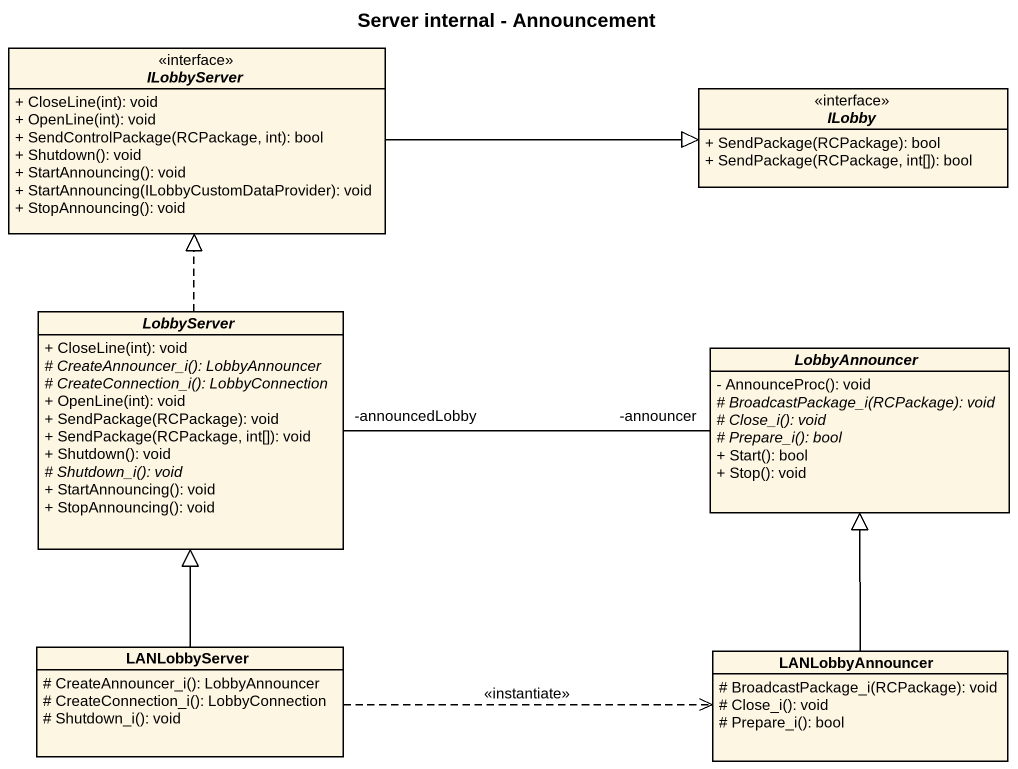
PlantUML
@startuml
title Server internal - Announcement
hide circle
hide empty members
skinparam classAttributeIconSize 0
interface ILobbyServer <<interface>> {
  + CloseLine(int): void
  + OpenLine(int): void
  + SendControlPackage(RCPackage, int): bool
  + Shutdown(): void
  + StartAnnouncing(): void
  + StartAnnouncing(ILobbyCustomDataProvider): void
  + StopAnnouncing(): void
}
interface ILobby <<interface>> {
  + SendPackage(RCPackage): bool
  + SendPackage(RCPackage, int[]): bool
}
abstract class LobbyServer {
  + CloseLine(int): void
  {abstract} # CreateAnnouncer_i(): LobbyAnnouncer
  {abstract} # CreateConnection_i(): LobbyConnection
  + OpenLine(int): void
  + SendPackage(RCPackage): void
  + SendPackage(RCPackage, int[]): void
  + Shutdown(): void
  {abstract} # Shutdown_i(): void
  + StartAnnouncing(): void
  + StopAnnouncing(): void
}
abstract class LobbyAnnouncer {
  - AnnounceProc(): void
  {abstract} # BroadcastPackage_i(RCPackage): void
  {abstract} # Close_i(): void
  {abstract} # Prepare_i(): bool
  + Start(): bool
  + Stop(): void
}
class LANLobbyServer {
  # CreateAnnouncer_i(): LobbyAnnouncer
  # CreateConnection_i(): LobbyConnection
  # Shutdown_i(): void
}
class LANLobbyAnnouncer {
  # BroadcastPackage_i(RCPackage): void
  # Close_i(): void
  # Prepare_i(): bool
}
ILobbyServer -right-|> ILobby
LobbyServer .up.|> ILobbyServer
LobbyServer "-announcedLobby" -right- "-announcer" LobbyAnnouncer
LANLobbyServer -up-|> LobbyServer
LANLobbyServer .right.> LANLobbyAnnouncer : <<instantiate>>
LANLobbyAnnouncer -up-|> LobbyAnnouncer
@enduml
